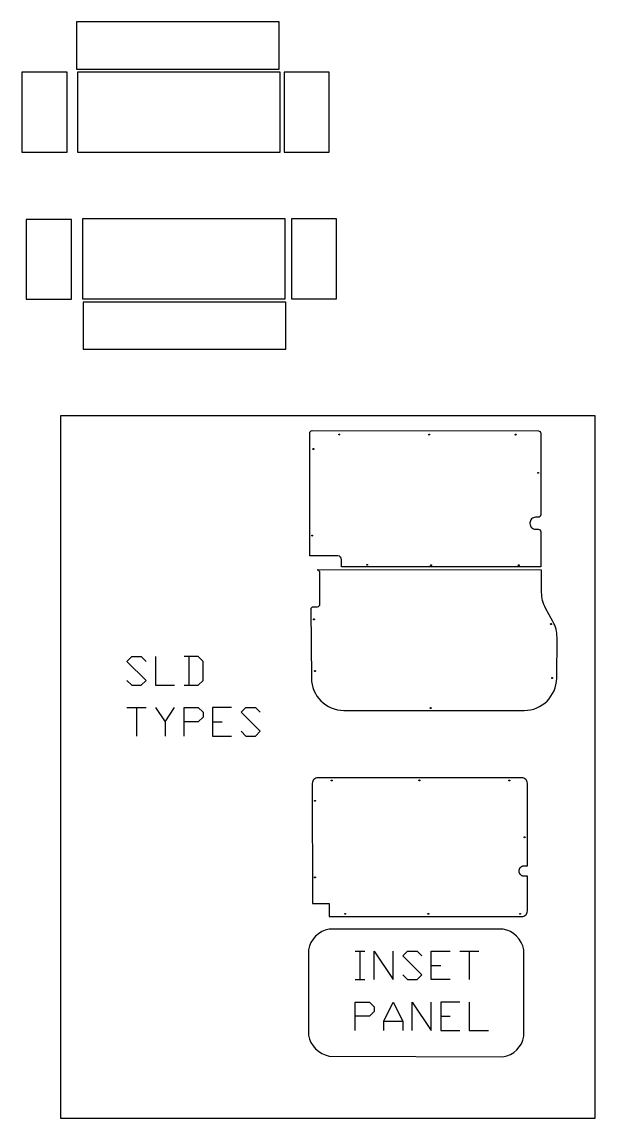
# Model space of a CAD drawing. Extents: x 0 to 9753, y 0 to 9976.
# Drawn here: x 0 to 2550, y 0 to 4880 of the extents above; entities that cross this region are included whole.
import ezdxf

# ---------------------------------------------------------------- set-up
doc = ezdxf.new("R2010")
doc.units = 0
doc.layers.add('Default_Layer', color=1, linetype='CONTINUOUS')

msp = doc.modelspace()

# ---------------------------------------------------------------- linework, layer by layer
at = {"layer": 'Default_Layer'}
for points in [[(1145, 4880.1), (243, 4880.1), (243, 4670.1), (1145, 4670.1), (1145, 4880.1)], [(201, 4656.1), (0, 4656.1), (0, 4300.1), (201, 4300.1), (201, 4656.1)], [(1148.5, 4656.1), (246.5, 4656.1), (246.5, 4300.1), (1148.5, 4300.1), (1148.5, 4656.1)], [(1367.7, 4656.1), (1166.7, 4656.1), (1166.7, 4300.1), (1367.7, 4300.1), (1367.7, 4656.1)], [(269, 3647.1), (1171, 3647.1), (1171, 4003.1), (269, 4003.1), (269, 3647.1)], [(1400.2, 4002.7), (1199.2, 4002.7), (1199.2, 3646.7), (1400.2, 3646.7), (1400.2, 4002.7)], [(220.5, 4001.1), (19.5, 4001.1), (19.5, 3645.1), (220.5, 3645.1), (220.5, 4001.1)], [(272.6, 3423.1), (1174.6, 3423.1), (1174.6, 3633.1), (272.6, 3633.1), (272.6, 3423.1)], [(172.3, 0), (2550, 0), (2550, 3125.8), (172.3, 3125.8), (172.3, 0)], [(172.3, 0), (2550, 0), (2550, 3125.8), (172.3, 3125.8), (172.3, 0)], [(1380.2, 1502.9), (1380.2, 1502.7), (1380.2, 1502.5), (1380.2, 1502.3), (1380.1, 1502.1), (1380, 1502), (1379.9, 1501.8), (1379.8, 1501.6), (1379.7, 1501.5), (1379.5, 1501.4), (1379.4, 1501.3), (1379.2, 1501.2), (1379, 1501.1), (1378.8, 1501), (1378.7, 1501), (1378.5, 1500.9), (1378.2, 1500.9), (1378, 1500.9), (1377.8, 1501), (1377.7, 1501), (1377.5, 1501.1), (1377.3, 1501.2), (1377.1, 1501.3), (1377, 1501.4), (1376.8, 1501.5), (1376.7, 1501.6), (1376.6, 1501.8), (1376.5, 1502), (1376.4, 1502.1), (1376.3, 1502.3), (1376.3, 1502.5), (1376.3, 1502.7), (1376.2, 1502.9), (1376.3, 1503.1), (1376.3, 1503.3), (1376.3, 1503.5), (1376.4, 1503.7), (1376.5, 1503.9), (1376.6, 1504), (1376.7, 1504.2), (1376.8, 1504.3), (1377, 1504.5), (1377.1, 1504.6), (1377.3, 1504.7), (1377.5, 1504.8), (1377.7, 1504.8), (1377.8, 1504.9), (1378, 1504.9), (1378.2, 1504.9), (1378.5, 1504.9), (1378.7, 1504.9), (1378.8, 1504.8), (1379, 1504.8), (1379.2, 1504.7), (1379.4, 1504.6), (1379.5, 1504.5), (1379.7, 1504.3), (1379.8, 1504.2), (1379.9, 1504), (1380, 1503.9), (1380.1, 1503.7), (1380.2, 1503.5), (1380.2, 1503.3), (1380.2, 1503.1), (1380.2, 1502.9)], [(1770.4, 1503.4), (1770.4, 1503.1), (1770.3, 1503), (1770.3, 1502.8), (1770.2, 1502.6), (1770.1, 1502.4), (1770, 1502.2), (1769.9, 1502.1), (1769.8, 1501.9), (1769.7, 1501.8), (1769.5, 1501.7), (1769.3, 1501.6), (1769.2, 1501.5), (1769, 1501.4), (1768.8, 1501.4), (1768.6, 1501.4), (1768.4, 1501.4), (1768.2, 1501.4), (1768, 1501.4), (1767.8, 1501.4), (1767.6, 1501.5), (1767.4, 1501.6), (1767.3, 1501.7), (1767.1, 1501.8), (1767, 1501.9), (1766.8, 1502.1), (1766.7, 1502.2), (1766.6, 1502.4), (1766.5, 1502.6), (1766.5, 1502.8), (1766.4, 1503), (1766.4, 1503.1), (1766.4, 1503.4), (1766.4, 1503.6), (1766.4, 1503.8), (1766.5, 1503.9), (1766.5, 1504.1), (1766.6, 1504.3), (1766.7, 1504.5), (1766.8, 1504.6), (1767, 1504.8), (1767.1, 1504.9), (1767.3, 1505), (1767.4, 1505.1), (1767.6, 1505.2), (1767.8, 1505.3), (1768, 1505.3), (1768.2, 1505.3), (1768.4, 1505.4), (1768.6, 1505.3), (1768.8, 1505.3), (1769, 1505.3), (1769.2, 1505.2), (1769.3, 1505.1), (1769.5, 1505), (1769.7, 1504.9), (1769.8, 1504.8), (1769.9, 1504.6), (1770, 1504.5), (1770.1, 1504.3), (1770.2, 1504.1), (1770.3, 1503.9), (1770.3, 1503.8), (1770.4, 1503.6), (1770.4, 1503.4)], [(2170.4, 1503), (2170.4, 1502.8), (2170.3, 1502.6), (2170.3, 1502.4), (2170.2, 1502.3), (2170.1, 1502.1), (2170, 1501.9), (2169.9, 1501.8), (2169.8, 1501.6), (2169.7, 1501.5), (2169.5, 1501.4), (2169.3, 1501.3), (2169.2, 1501.2), (2169, 1501.1), (2168.8, 1501.1), (2168.6, 1501), (2168.4, 1501), (2168.2, 1501), (2168, 1501.1), (2167.8, 1501.1), (2167.6, 1501.2), (2167.4, 1501.3), (2167.3, 1501.4), (2167.1, 1501.5), (2167, 1501.6), (2166.8, 1501.8), (2166.7, 1501.9), (2166.6, 1502.1), (2166.5, 1502.3), (2166.5, 1502.4), (2166.4, 1502.6), (2166.4, 1502.8), (2166.4, 1503), (2166.4, 1503.2), (2166.4, 1503.4), (2166.5, 1503.6), (2166.5, 1503.8), (2166.6, 1504), (2166.7, 1504.1), (2166.8, 1504.3), (2167, 1504.4), (2167.1, 1504.6), (2167.3, 1504.7), (2167.4, 1504.8), (2167.6, 1504.9), (2167.8, 1504.9), (2168, 1505), (2168.2, 1505), (2168.4, 1505), (2168.6, 1505), (2168.8, 1505), (2169, 1504.9), (2169.2, 1504.9), (2169.3, 1504.8), (2169.5, 1504.7), (2169.7, 1504.6), (2169.8, 1504.4), (2169.9, 1504.3), (2170, 1504.1), (2170.1, 1504), (2170.2, 1503.8), (2170.3, 1503.6), (2170.3, 1503.4), (2170.4, 1503.2), (2170.4, 1503)], [(1305.6, 1412.5), (1305.6, 1412.3), (1305.6, 1412.1), (1305.5, 1411.9), (1305.5, 1411.7), (1305.4, 1411.6), (1305.3, 1411.4), (1305.2, 1411.2), (1305, 1411.1), (1304.9, 1411), (1304.8, 1410.9), (1304.6, 1410.8), (1304.4, 1410.7), (1304.2, 1410.6), (1304, 1410.6), (1303.8, 1410.5), (1303.6, 1410.5), (1303.4, 1410.5), (1303.2, 1410.6), (1303, 1410.6), (1302.9, 1410.7), (1302.7, 1410.8), (1302.5, 1410.9), (1302.4, 1411), (1302.2, 1411.1), (1302.1, 1411.2), (1302, 1411.4), (1301.9, 1411.6), (1301.8, 1411.7), (1301.7, 1411.9), (1301.7, 1412.1), (1301.6, 1412.3), (1301.6, 1412.5), (1301.6, 1412.7), (1301.7, 1412.9), (1301.7, 1413.1), (1301.8, 1413.3), (1301.9, 1413.5), (1302, 1413.6), (1302.1, 1413.8), (1302.2, 1413.9), (1302.4, 1414.1), (1302.5, 1414.2), (1302.7, 1414.3), (1302.9, 1414.4), (1303, 1414.4), (1303.2, 1414.5), (1303.4, 1414.5), (1303.6, 1414.5), (1303.8, 1414.5), (1304, 1414.5), (1304.2, 1414.4), (1304.4, 1414.4), (1304.6, 1414.3), (1304.8, 1414.2), (1304.9, 1414.1), (1305, 1413.9), (1305.2, 1413.8), (1305.3, 1413.6), (1305.4, 1413.5), (1305.5, 1413.3), (1305.5, 1413.1), (1305.6, 1412.9), (1305.6, 1412.7), (1305.6, 1412.5)], [(2238.5, 1250.3), (2238.4, 1250.1), (2238.4, 1249.9), (2238.4, 1249.7), (2238.3, 1249.6), (2238.2, 1249.4), (2238.1, 1249.2), (2238, 1249.1), (2237.9, 1248.9), (2237.7, 1248.8), (2237.6, 1248.7), (2237.4, 1248.6), (2237.2, 1248.5), (2237.1, 1248.4), (2236.9, 1248.4), (2236.7, 1248.3), (2236.5, 1248.3), (2236.3, 1248.3), (2236.1, 1248.4), (2235.9, 1248.4), (2235.7, 1248.5), (2235.5, 1248.6), (2235.3, 1248.7), (2235.2, 1248.8), (2235, 1248.9), (2234.9, 1249.1), (2234.8, 1249.2), (2234.7, 1249.4), (2234.6, 1249.6), (2234.5, 1249.7), (2234.5, 1249.9), (2234.5, 1250.1), (2234.5, 1250.3), (2234.5, 1250.5), (2234.5, 1250.7), (2234.5, 1250.9), (2234.6, 1251.1), (2234.7, 1251.3), (2234.8, 1251.5), (2234.9, 1251.6), (2235, 1251.7), (2235.2, 1251.9), (2235.3, 1252), (2235.5, 1252.1), (2235.7, 1252.2), (2235.9, 1252.2), (2236.1, 1252.3), (2236.3, 1252.3), (2236.5, 1252.3), (2236.7, 1252.3), (2236.9, 1252.3), (2237.1, 1252.2), (2237.2, 1252.2), (2237.4, 1252.1), (2237.6, 1252), (2237.7, 1251.9), (2237.9, 1251.7), (2238, 1251.6), (2238.1, 1251.5), (2238.2, 1251.3), (2238.3, 1251.1), (2238.4, 1250.9), (2238.4, 1250.7), (2238.4, 1250.5), (2238.5, 1250.3)], [(1305.6, 1071.3), (1305.6, 1071.1), (1305.6, 1070.9), (1305.5, 1070.7), (1305.5, 1070.5), (1305.4, 1070.4), (1305.3, 1070.2), (1305.2, 1070), (1305, 1069.9), (1304.9, 1069.8), (1304.7, 1069.7), (1304.6, 1069.6), (1304.4, 1069.5), (1304.2, 1069.4), (1304, 1069.4), (1303.8, 1069.3), (1303.6, 1069.3), (1303.4, 1069.3), (1303.2, 1069.4), (1303, 1069.4), (1302.8, 1069.5), (1302.7, 1069.6), (1302.5, 1069.7), (1302.3, 1069.8), (1302.2, 1069.9), (1302.1, 1070), (1302, 1070.2), (1301.9, 1070.4), (1301.8, 1070.5), (1301.7, 1070.7), (1301.7, 1070.9), (1301.6, 1071.1), (1301.6, 1071.3), (1301.6, 1071.5), (1301.7, 1071.7), (1301.7, 1071.9), (1301.8, 1072.1), (1301.9, 1072.3), (1302, 1072.4), (1302.1, 1072.6), (1302.2, 1072.7), (1302.3, 1072.9), (1302.5, 1073), (1302.7, 1073.1), (1302.8, 1073.2), (1303, 1073.2), (1303.2, 1073.3), (1303.4, 1073.3), (1303.6, 1073.3), (1303.8, 1073.3), (1304, 1073.3), (1304.2, 1073.2), (1304.4, 1073.2), (1304.6, 1073.1), (1304.7, 1073), (1304.9, 1072.9), (1305, 1072.7), (1305.2, 1072.6), (1305.3, 1072.4), (1305.4, 1072.3), (1305.5, 1072.1), (1305.5, 1071.9), (1305.6, 1071.7), (1305.6, 1071.5), (1305.6, 1071.3)], [(1440.1, 909.2), (1440.1, 909), (1440.1, 908.8), (1440, 908.6), (1439.9, 908.4), (1439.9, 908.3), (1439.8, 908.1), (1439.6, 907.9), (1439.5, 907.8), (1439.4, 907.7), (1439.2, 907.5), (1439.1, 907.4), (1438.9, 907.4), (1438.7, 907.3), (1438.5, 907.2), (1438.3, 907.2), (1438.1, 907.2), (1437.9, 907.2), (1437.7, 907.2), (1437.5, 907.3), (1437.3, 907.4), (1437.2, 907.4), (1437, 907.5), (1436.8, 907.7), (1436.7, 907.8), (1436.6, 907.9), (1436.4, 908.1), (1436.3, 908.3), (1436.3, 908.4), (1436.2, 908.6), (1436.1, 908.8), (1436.1, 909), (1436.1, 909.2), (1436.1, 909.4), (1436.1, 909.6), (1436.2, 909.8), (1436.3, 910), (1436.3, 910.2), (1436.4, 910.3), (1436.6, 910.5), (1436.7, 910.6), (1436.8, 910.8), (1437, 910.9), (1437.2, 911), (1437.3, 911.1), (1437.5, 911.1), (1437.7, 911.2), (1437.9, 911.2), (1438.1, 911.2), (1438.3, 911.2), (1438.5, 911.2), (1438.7, 911.1), (1438.9, 911.1), (1439.1, 911), (1439.2, 910.9), (1439.4, 910.8), (1439.5, 910.6), (1439.6, 910.5), (1439.8, 910.3), (1439.9, 910.2), (1439.9, 910), (1440, 909.8), (1440.1, 909.6), (1440.1, 909.4), (1440.1, 909.2)], [(1810.4, 909.1), (1810.4, 908.9), (1810.4, 908.7), (1810.3, 908.5), (1810.3, 908.4), (1810.2, 908.2), (1810.1, 908), (1810, 907.9), (1809.9, 907.7), (1809.7, 907.6), (1809.6, 907.5), (1809.4, 907.4), (1809.2, 907.3), (1809, 907.2), (1808.8, 907.2), (1808.6, 907.1), (1808.4, 907.1), (1808.2, 907.1), (1808, 907.2), (1807.8, 907.2), (1807.7, 907.3), (1807.5, 907.4), (1807.3, 907.5), (1807.2, 907.6), (1807, 907.7), (1806.9, 907.9), (1806.8, 908), (1806.7, 908.2), (1806.6, 908.4), (1806.5, 908.5), (1806.5, 908.7), (1806.4, 908.9), (1806.4, 909.1), (1806.4, 909.3), (1806.5, 909.5), (1806.5, 909.7), (1806.6, 909.9), (1806.7, 910.1), (1806.8, 910.3), (1806.9, 910.4), (1807, 910.5), (1807.2, 910.7), (1807.3, 910.8), (1807.5, 910.9), (1807.7, 911), (1807.8, 911), (1808, 911.1), (1808.2, 911.1), (1808.4, 911.1), (1808.6, 911.1), (1808.8, 911.1), (1809, 911), (1809.2, 911), (1809.4, 910.9), (1809.6, 910.8), (1809.7, 910.7), (1809.9, 910.5), (1810, 910.4), (1810.1, 910.3), (1810.2, 910.1), (1810.3, 909.9), (1810.3, 909.7), (1810.4, 909.5), (1810.4, 909.3), (1810.4, 909.1)], [(2218.4, 909.3), (2218.4, 909.1), (2218.4, 908.9), (2218.3, 908.7), (2218.2, 908.5), (2218.2, 908.3), (2218.1, 908.2), (2217.9, 908), (2217.8, 907.9), (2217.7, 907.7), (2217.5, 907.6), (2217.4, 907.5), (2217.2, 907.4), (2217, 907.4), (2216.8, 907.3), (2216.6, 907.3), (2216.4, 907.3), (2216.2, 907.3), (2216, 907.3), (2215.8, 907.4), (2215.6, 907.4), (2215.4, 907.5), (2215.3, 907.6), (2215.1, 907.7), (2215, 907.9), (2214.9, 908), (2214.7, 908.2), (2214.6, 908.3), (2214.6, 908.5), (2214.5, 908.7), (2214.4, 908.9), (2214.4, 909.1), (2214.4, 909.3), (2214.4, 909.5), (2214.4, 909.7), (2214.5, 909.9), (2214.6, 910.1), (2214.6, 910.2), (2214.7, 910.4), (2214.9, 910.6), (2215, 910.7), (2215.1, 910.8), (2215.3, 910.9), (2215.4, 911), (2215.6, 911.1), (2215.8, 911.2), (2216, 911.2), (2216.2, 911.3), (2216.4, 911.3), (2216.6, 911.3), (2216.8, 911.2), (2217, 911.2), (2217.2, 911.1), (2217.4, 911), (2217.5, 910.9), (2217.7, 910.8), (2217.8, 910.7), (2217.9, 910.6), (2218.1, 910.4), (2218.2, 910.2), (2218.2, 910.1), (2218.3, 909.9), (2218.4, 909.7), (2218.4, 909.5), (2218.4, 909.3)]]:
    msp.add_lwpolyline(points, close=True, dxfattribs=at)
for points in [[(2285.5, 2674.6, 0.414214), (2260.4, 2649.7), (2260.4, 2646.7, 0.414214), (2285.4, 2621.6), (2297.5, 2621.6, -0.413445), (2308.4, 2610.6), (2308.5, 2595.8), (2308.8, 2453.4), (1421.5, 2454), (1422.1, 2486.1, 0.417487), (1406.2, 2502.4), (1281.3, 2503.4), (1280.8, 3049.4, -0.414735), (1291.8, 3060.4), (2297.8, 3059.6, -0.414214), (2308.7, 3048.6), (2308.5, 2685.6, -0.414214), (2297.5, 2674.6), (2285.5, 2674.6)], [(1411.7, 3041.3, -0.414214), (1409.7, 3043.3, -0.414214), (1411.7, 3045.3, -0.414214), (1413.7, 3043.3, -0.414214), (1411.7, 3041.3)], [(1811.7, 3041, -0.414214), (1809.7, 3043, -0.414214), (1811.7, 3045, -0.414214), (1813.7, 3043, -0.414214), (1811.7, 3041)], [(2196.7, 3040.7, -0.414214), (2194.7, 3042.7, -0.414214), (2196.7, 3044.7, -0.414214), (2198.7, 3042.7, -0.414214), (2196.7, 3040.7)], [(1296.7, 2976.4, -0.414214), (1294.7, 2978.4, -0.414214), (1296.7, 2980.4, -0.414214), (1298.7, 2978.4, -0.414214), (1296.7, 2976.4)], [(2296.6, 2870.6, -0.414214), (2294.6, 2872.6, -0.414214), (2296.6, 2874.6, -0.414214), (2298.6, 2872.6, -0.414214), (2296.6, 2870.6)], [(1291.4, 2591.4, -0.414214), (1289.4, 2593.4, -0.414214), (1291.4, 2595.4, -0.414214), (1293.4, 2593.4, -0.414214), (1291.4, 2591.4)], [(2312.2, 2339.7), (2312, 2439.6), (1313.4, 2440.3, -0.414214), (1324.3, 2429.3), (1324.2, 2286.3, -0.414214), (1313.2, 2275.3), (1296.3, 2275.3, 0.416763), (1285.3, 2264.2), (1287.7, 1959.1, 0.411669), (1432.6, 1815.2), (2234.1, 1814.6, 0.411795), (2379.2, 1958.3), (2380.8, 2139.5, 0.128867), (2362.8, 2210.8), (2330.2, 2270, -0.1261), (2312.2, 2339.7)], [(1536.3, 2461.2, -0.414214), (1534.3, 2463.2, -0.414214), (1536.3, 2465.2, -0.414214), (1538.3, 2463.2, -0.414214), (1536.3, 2461.2)], [(1820.4, 2459.2, -0.414214), (1818.4, 2461.2, -0.414214), (1820.4, 2463.2, -0.414214), (1822.4, 2461.2, -0.414214), (1820.4, 2459.2)], [(2210.4, 2459.2, -0.414214), (2208.4, 2461.2, -0.414214), (2210.4, 2463.2, -0.414214), (2212.4, 2461.2, -0.414214), (2210.4, 2459.2)], [(1299.2, 2218.3, -0.414214), (1297.2, 2220.3, -0.414214), (1299.2, 2222.3, -0.414214), (1301.2, 2220.3, -0.414214), (1299.2, 2218.3)], [(2354.2, 2197.5, -0.414214), (2352.2, 2199.5, -0.414214), (2354.2, 2201.5, -0.414214), (2356.2, 2199.5, -0.414214), (2354.2, 2197.5)], [(1304, 1988.3, -0.414214), (1302, 1990.3, -0.414214), (1304, 1992.3, -0.414214), (1306, 1990.3, -0.414214), (1304, 1988.3)], [(2359, 1957.5, -0.414214), (2357, 1959.5, -0.414214), (2359, 1961.5, -0.414214), (2361, 1959.5, -0.414214), (2359, 1957.5)], [(1818.6, 1823.4, -0.414214), (1816.6, 1825.4, -0.414214), (1818.6, 1827.4, -0.414214), (1820.6, 1825.4, -0.414214), (1818.6, 1823.4)], [(1503.4, 1515.2), (1316.7, 1515.2, 0.414321), (1291.7, 1490.2), (1292.4, 954.6), (1366.8, 954.6), (1366.5, 897.2), (2223.7, 897.2, 0.414214), (2248.7, 922.2), (2248.7, 1076.4), (2236, 1076.4), (2235.5, 1076.4), (2234.9, 1076.4), (2234.3, 1076.4), (2233.7, 1076.5), (2233.1, 1076.5), (2232, 1076.7), (2230.8, 1076.9), (2229.7, 1077.1), (2228.6, 1077.5), (2227.5, 1077.8), (2226.4, 1078.3), (2225.4, 1078.7), (2224.3, 1079.2), (2223.4, 1079.8), (2222.4, 1080.4), (2221.5, 1081.1), (2220.6, 1081.8), (2219.7, 1082.5), (2218.9, 1083.3), (2218.2, 1084.1), (2217.4, 1085), (2216.7, 1085.8), (2216.1, 1086.8), (2215.4, 1087.7), (2214.9, 1088.7), (2214.4, 1089.7), (2213.9, 1090.8), (2213.5, 1091.8), (2213.1, 1092.9), (2212.8, 1094), (2212.5, 1095.2), (2212.3, 1096.3), (2212.2, 1097.5), (2212.1, 1098.1), (2212.1, 1098.7), (2212.1, 1099.3), (2212, 1099.9), (2212.1, 1100.5), (2212.1, 1101.1), (2212.1, 1101.7), (2212.2, 1102.3), (2212.3, 1103.5), (2212.5, 1104.6), (2212.8, 1105.8), (2213.1, 1106.9), (2213.5, 1108), (2213.9, 1109.1), (2214.4, 1110.1), (2214.9, 1111.1), (2215.4, 1112.1), (2216.1, 1113), (2216.7, 1114), (2217.4, 1114.9), (2218.2, 1115.7), (2218.9, 1116.5), (2219.7, 1117.3), (2220.6, 1118), (2221.5, 1118.7), (2222.4, 1119.4), (2223.4, 1120), (2224.3, 1120.6), (2225.4, 1121.1), (2226.4, 1121.6), (2227.5, 1122), (2228.6, 1122.4), (2229.7, 1122.7), (2230.8, 1122.9), (2232, 1123.1), (2233.1, 1123.3), (2233.7, 1123.3), (2234.3, 1123.4), (2234.9, 1123.4), (2235.5, 1123.4), (2236.2, 1123.4), (2248.7, 1123.4), (2248.7, 1490.2, 0.414214), (2223.7, 1515.2), (1503.4, 1515.2)], [(2233.3, 749.2, 0.306061), (2140.8, 841.7), (1366.8, 841.7, 0.306277), (1274.3, 749.2), (1274.4, 368.7, 0.304022), (1366.4, 276.2), (2140.3, 272.2, 0.321483), (2233.3, 364.7), (2233.3, 749.2)]]:
    msp.add_lwpolyline(points, format="xyb", close=True, dxfattribs=at)
for points in [[(467.3, 1948.7), (488.5, 1927.5), (530.8, 1927.5), (552, 1948.7), (467.3, 2033.4), (488.5, 2054.5), (530.8, 2054.5), (552, 2033.4)], [(594.3, 2054.5), (594.3, 1927.5), (679, 1927.5)], [(721.3, 1927.5), (784.8, 1927.5), (806, 1948.7), (806, 2033.4), (784.8, 2054.5), (721.3, 2054.5)], [(742.5, 2054.5), (742.5, 1927.5)], [(467.3, 1827.8), (552, 1827.8)], [(509.6, 1827.8), (509.6, 1700.8)], [(594.3, 1827.8), (636.6, 1764.3), (636.6, 1700.8)], [(636.6, 1764.3), (679, 1827.8)], [(721.3, 1700.8), (721.3, 1827.8), (784.8, 1827.8), (806, 1806.6), (806, 1785.4), (784.8, 1764.3), (721.3, 1764.3)], [(933, 1827.8), (848.3, 1827.8), (848.3, 1700.8), (933, 1700.8)], [(975.3, 1721.9), (996.5, 1700.8), (1038.8, 1700.8), (1060, 1721.9), (975.3, 1806.6), (996.5, 1827.8), (1038.8, 1827.8), (1060, 1806.6)], [(848.3, 1764.3), (890.6, 1764.3)], [(1482.6, 743.5), (1525, 743.5)], [(1503.8, 743.5), (1503.8, 616.5)], [(1567.3, 616.5), (1567.3, 743.5), (1652, 616.5), (1652, 743.5)], [(1694.3, 637.7), (1715.5, 616.5), (1757.8, 616.5), (1779, 637.7), (1694.3, 722.3), (1715.5, 743.5), (1757.8, 743.5), (1779, 722.3)], [(1906, 616.5), (1821.3, 616.5), (1821.3, 743.5), (1906, 743.5)], [(1948.3, 743.5), (2033, 743.5)], [(1990.6, 743.5), (1990.6, 616.5)], [(1821.3, 680), (1863.6, 680)], [(1482.6, 616.5), (1525, 616.5)], [(1482.6, 389.7), (1482.6, 516.7), (1546.1, 516.7), (1567.3, 495.6), (1567.3, 474.4), (1546.1, 453.2), (1482.6, 453.2)], [(1609.6, 389.7), (1609.6, 432.1), (1652, 516.7), (1694.3, 432.1), (1694.3, 389.7)], [(1736.6, 389.7), (1736.6, 516.7), (1821.3, 389.7), (1821.3, 516.7)], [(1948.3, 516.7), (1863.6, 516.7), (1863.6, 389.7), (1948.3, 389.7)], [(1990.6, 516.7), (1990.6, 389.7), (2075.3, 389.7)], [(1863.6, 453.2), (1906, 453.2)], [(1609.6, 432.1), (1694.3, 432.1)]]:
    msp.add_lwpolyline(points, dxfattribs=at)

doc.saveas('drawing.dxf')
